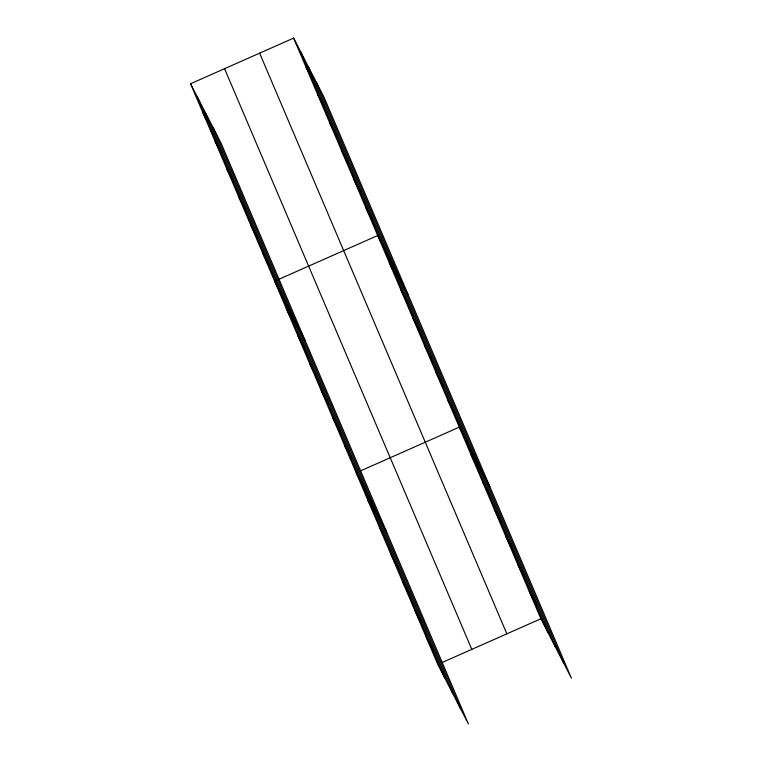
<?xml version="1.0" encoding="UTF-8"?>
<svg xmlns="http://www.w3.org/2000/svg" width="762" height="762" viewBox="0 0 762 762"><rect width="100%" height="100%" fill="white"/><g stroke="black" fill="none" stroke-linecap="round" stroke-linejoin="round"><path stroke-width="1.14" d="M190.557 83.753L221.123 143.237L468.363 723.9L437.798 664.416L190.557 83.753L293.637 38.1L324.202 97.584L571.443 678.247L540.877 618.763L293.637 38.1M276.749 280.245L274.615 281.188L305.191 340.662M278.873 279.302L377.695 235.525L408.261 295.008M360.464 470.916L459.286 427.149L489.852 486.623M442.046 662.54L540.877 618.763M305.648 66.304L312.496 79.639M317.649 94.507L324.507 107.842M329.66 122.711L336.518 136.046M341.671 150.914L348.52 164.249M353.682 179.118L360.531 192.453M365.684 207.321L372.542 220.656M389.353 262.9L396.202 276.235M401.012 290.274L407.861 303.609M412.661 317.649L419.519 330.984M424.32 345.024L431.168 358.359M435.978 372.399L442.827 385.734M447.627 399.774L454.485 413.109M470.945 454.523L477.793 467.858M482.594 481.889L489.452 495.233M494.252 509.264L501.101 522.599M505.911 536.639L512.759 549.973M517.56 564.013L524.418 577.348M529.219 591.388L536.067 604.723M202.568 111.957L209.426 125.301M214.579 140.16L221.428 153.505M226.581 168.364L233.439 181.708M238.592 196.567L245.45 209.912M250.603 224.771L257.461 238.115M262.614 252.984L269.462 266.319M286.274 308.553L293.132 321.897M297.932 335.928L304.781 349.263M309.582 363.303L316.44 376.638M321.24 390.677L328.098 404.012M332.899 418.052L339.747 431.387M344.548 445.427L351.406 458.762M356.206 472.802L386.772 532.286M367.865 500.177L374.714 513.512M379.514 527.552L386.372 540.887M391.173 554.927L398.031 568.262M402.831 582.301L409.68 595.636M414.48 609.676L421.338 623.011M426.139 637.051L432.997 650.386M316.382 82.353L563.613 663.016M308.315 66.665L555.555 647.329M300.485 51.435L547.726 632.098M259.623 53.169L506.854 633.832M224.571 68.694L471.811 649.357M213.303 128.006L460.534 708.67M205.235 112.319L452.476 692.982M197.415 97.088L444.646 677.761"/></g></svg>
